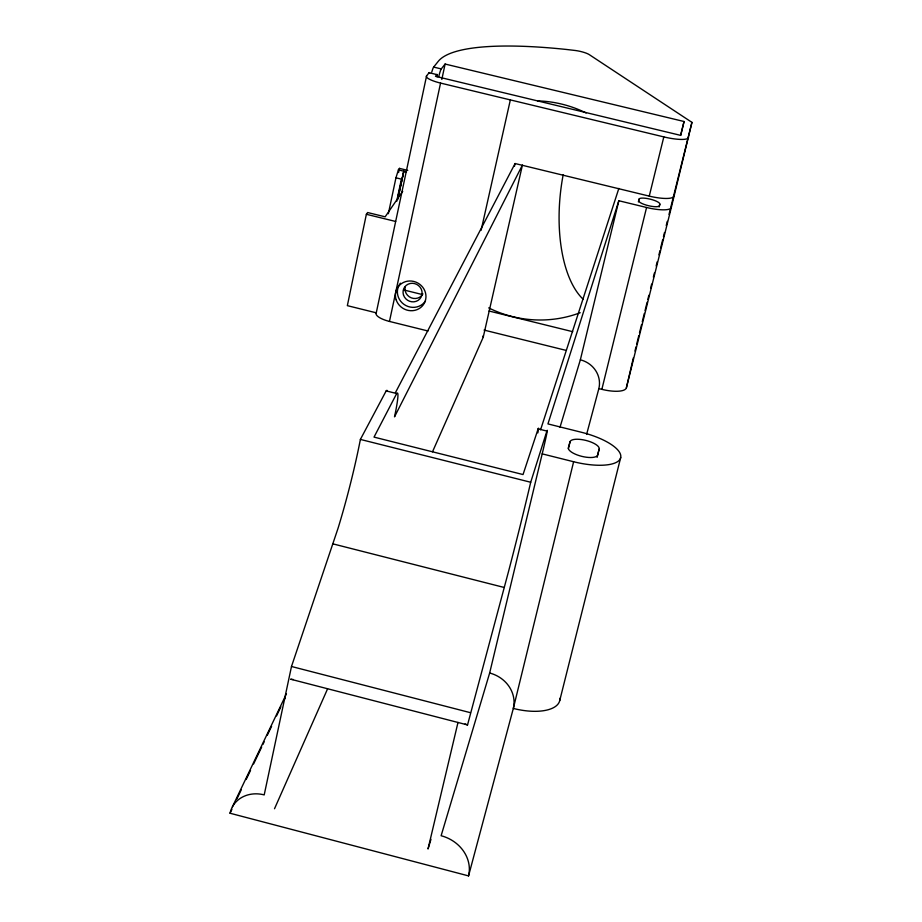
<?xml version="1.0" encoding="UTF-8"?>
<svg xmlns="http://www.w3.org/2000/svg" width="922" height="922" viewBox="0 0 922 922"><rect width="100%" height="100%" fill="white"/><g stroke="black" fill="none" stroke-linecap="round" stroke-linejoin="round"><path stroke-width="1.38" d="M397.578 198.172L403.824 171.215L397.935 198.968M402.718 191.28L385.154 216.82L367.636 212.533L366.368 214.284L347.352 305.655L376.268 312.823A16.481 5.129 12.1 0 0 389.464 321.432L428.027 330.998M387.367 390.94A36.776 3.342 -75.8 0 0 386.168 390.905L360.387 439.425A96.476 9.612 -75.7 0 1 338.028 528.329L291.49 666.491L264.199 794.902A29.804 26.196 24.6 0 0 230.062 813.239L468.549 875.9L513.323 708.43L573.622 461.738A44.268 15.236 13.9 0 0 620.644 457.796A44.268 15.236 13.9 0 0 581.678 432.337L547.945 423.913L618.835 200.742L646.576 207.485A23.903 5.843 13.6 0 0 671.343 207.438L691.938 122.361L589.227 54.605A10.753 2.086 12.9 0 0 575.558 50.526L566.431 49.465A264.165 55.769 13.6 0 0 438.25 61.359L433.64 67.087A9.139 0.945 -76.7 0 0 431.784 72.054M388.358 213.708L395.953 177.808L398.385 169.89L399.468 168.38L407.755 170.397M398.581 172.564L399.468 168.38M396.667 201.434L401.404 179.145L395.953 177.808M376.268 312.823L426.575 75.892L429.11 72.723L436.844 74.59A9.255 0.934 -76.6 0 1 437.155 76.837M389.464 321.432L440.555 83.084A17.022 3.676 12.3 0 1 426.575 75.892M441.811 79.465L445.107 64.044L684.055 121.508L680.713 135.384L435.484 76.319L436.844 74.59M397.624 199.187L403.824 171.215M481.134 230.258L510.35 99.91M514.453 166.34L515.087 163.54L649.261 196.121A23.811 5.716 13.5 0 0 673.901 196.167M432.51 451.792L483.232 337.198L522.44 165.026L394.512 416.859A36.776 3.181 -75.9 0 0 396.691 393.533L386.168 390.905M618.835 200.742L580.353 359.822A24.733 23.396 16.9 0 1 598.851 388.6L601.859 389.349A23.315 7.399 13.8 0 0 626.395 387.747L633.356 357.863M457.992 722.445L428.015 849.001L430.954 839.377M293.288 679.537L290.649 679.203L467.535 724.934L508.483 571.64A96.948 2.42 -76 0 0 530.703 482.252L546.884 431.07L538.125 428.88L523.039 474.553L374.021 437.109L396.691 393.533M468.549 875.9A35.993 31.694 19.3 0 0 441.119 835.735L489.651 673.025L542.194 453.866A36.938 0.841 -76 0 0 546.884 431.07M568.367 448.703L570.061 441.73A15.006 5.14 13.9 0 1 585.931 440.428A15.006 5.14 13.9 0 1 599.162 449.014L597.099 457.37M638.381 201.918L639.061 199.117A10.684 2.605 13.6 0 1 650.114 199.129A10.684 2.605 13.6 0 1 659.829 204.165L659.138 206.954M601.859 389.349L646.576 207.485M649.261 196.121L663.817 136.905A23.995 5.186 13.5 0 0 688.538 137.47M599.162 449.014L597.698 454.938A15.109 5.221 13.9 0 1 581.69 456.332A15.109 5.221 13.9 0 1 568.39 447.596L570.061 441.73M659.829 204.165L659.461 205.652A10.707 2.616 13.6 0 1 648.373 205.675A10.707 2.616 13.6 0 1 638.646 200.604L639.061 199.117M680.597 135.419L684.055 121.508M634.97 351.028L636.007 346.845M636.71 344.056L638.785 335.689M639.488 332.9L641.574 324.532M642.265 321.755L644.351 313.388M645.043 310.599L647.129 302.232M647.82 299.443L648.869 295.259M650.598 288.286L651.647 284.103M653.375 277.13L654.424 272.947M656.164 265.974L657.202 261.79M658.942 254.818L659.979 250.634M660.671 247.845L662.757 239.478M663.46 236.689L664.497 232.517M666.237 225.544L667.274 221.361M669.015 214.388L670.052 210.204M670.755 207.415L691.938 122.361M626.395 387.747L671.343 207.438M559.746 700.513L620.702 457.531M586.599 434.423L598.851 388.6M560 427.255L580.353 359.822M540.58 429.767L618.846 188.422M274.514 808.744L327.564 688.884M232.413 806.819L286.454 693.805M230.062 813.239L231.918 809.343M236.873 798.959L241.218 789.877M246.174 779.493L250.519 770.4M253.619 763.912L261.675 747.039M262.908 744.446L264.153 741.853M267.253 735.364L271.598 726.271M276.554 715.887L280.887 706.805M283.988 700.317L285.232 697.724M395.434 392.622L515.087 163.54M438.734 76.584A9.139 0.91 -76.7 0 1 441.281 68.919L445.107 64.044M433.64 67.087L441.281 68.919M440.555 83.084L663.817 136.905M398.385 169.89L406.544 171.872M366.368 214.284L395.665 221.464M403.997 290.015L422.126 294.498M489.063 311.025L572.723 331.69M484.05 330.076L566.212 350.418M542.194 453.866L573.622 461.738M360.387 439.425L530.703 482.252M333.003 543.888L504.265 587.487M291.49 666.491L470.451 712.694M465.057 723.954L467.535 724.934M482.828 336.127A6.051 1.879 12.8 0 1 483.232 337.198M580.192 312.719A112.738 108.946 23.7 0 1 488.683 307.902M537.722 100.901A112.738 108.946 23.7 0 1 586.127 112.98M422.91 293.864A9.612 9.128 29.9 0 1 405.161 287.03M429.11 72.723A9.243 0.968 -76.7 0 1 429.56 73.414M538.125 428.88A36.926 0.98 -76 0 1 537.814 432.925M559.954 698.3A42.758 18.913 14.3 0 1 513.323 708.43A31.279 28.248 18.8 0 0 489.651 673.025M583.315 299.396A108.266 50.491 -84.1 0 1 563.169 174.834M425.503 300.941A15.397 14.614 29.8 0 1 404.02 304.41A15.397 14.614 29.8 0 1 400.39 283.181M396.172 299.834A15.478 14.683 29.8 0 0 422.069 306.288A15.478 14.683 29.8 0 0 413.84 281.452A15.478 14.683 29.8 0 0 396.172 299.834M403.513 295.063A9.658 9.162 29.9 0 0 419.683 299.074A9.658 9.162 29.9 0 0 414.543 283.584A9.658 9.162 29.9 0 0 403.513 295.063"/></g></svg>
